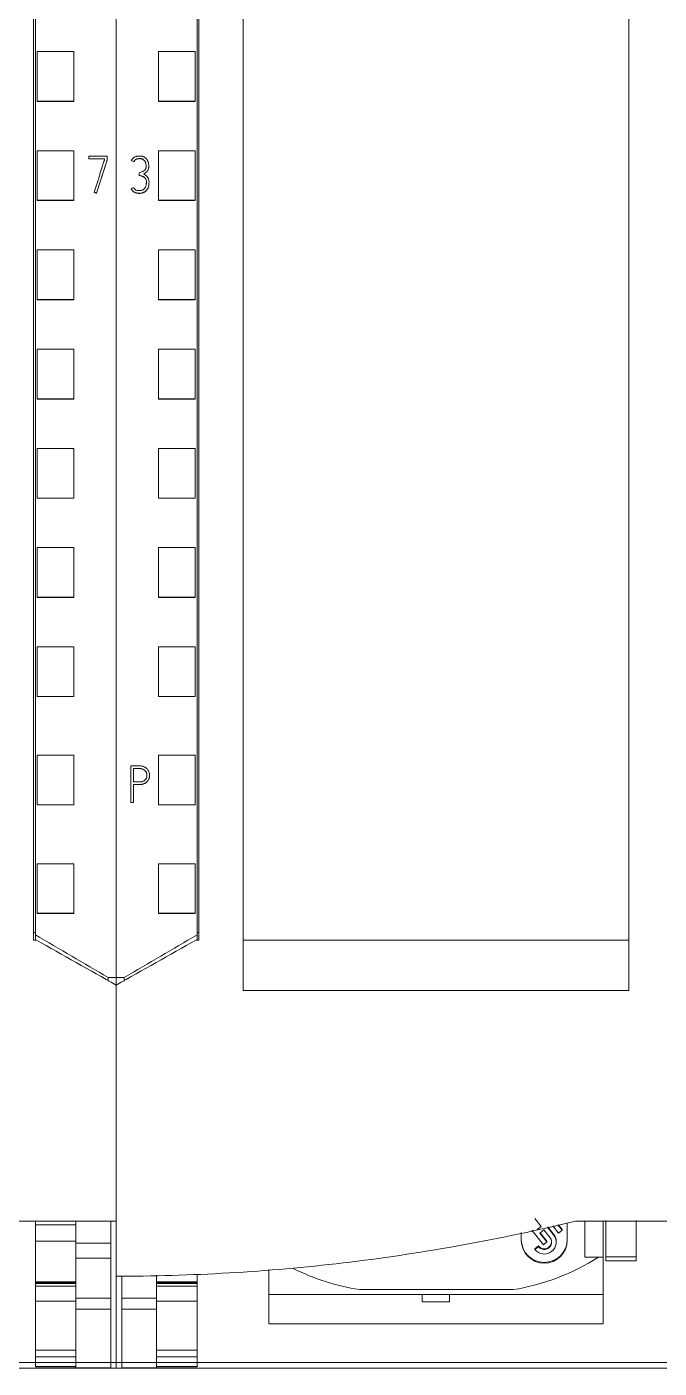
# Model space of a CAD drawing. Header units: millimetres. Extents: x 4137 to 6698, y 1400 to 3585.
# Drawn here: x 5245.8 to 5280.2, y 2940.8 to 3013.8 of the extents above; entities that cross this region are included whole.
import ezdxf

# ---------------------------------------------------------------- set-up
doc = ezdxf.new("R2010")
doc.units = ezdxf.units.MM
doc.layers.add('000-PI-Oprema', color=30, linetype='Continuous', lineweight=5)
doc.layers.add('004-PI-DIN Šina', color=3, linetype='Continuous')

msp = doc.modelspace()

# ---------------------------------------------------------------- linework, layer by layer
at = {"layer": '000-PI-Oprema', "color": 0, "linetype": 'ByBlock', "lineweight": 0}
for p, q in [((5250.648, 3075.465), (5250.648, 2962.047)), ((5250.648, 3075.465), (5250.648, 2962.047)), ((5246.248, 2964.37), (5246.248, 3073.185)), ((5255.048, 3073.185), (5255.048, 2964.37)), ((5246.348, 3009.751), (5246.348, 3012.452)), ((5246.348, 3012.452), (5248.348, 3012.452)), ((5248.348, 3009.751), (5248.348, 3012.452)), ((5252.948, 3009.751), (5252.948, 3012.452)), ((5254.948, 3012.452), (5252.948, 3012.452)), ((5254.948, 3009.751), (5254.948, 3012.452)), ((5246.348, 3009.751), (5248.348, 3009.751)), ((5246.348, 3009.734), (5246.348, 3009.751)), ((5246.348, 3009.734), (5248.348, 3009.734)), ((5248.348, 3009.734), (5248.348, 3009.751)), ((5252.948, 3009.734), (5252.948, 3009.751)), ((5254.948, 3009.751), (5252.948, 3009.751)), ((5254.948, 3009.734), (5252.948, 3009.734)), ((5254.948, 3009.734), (5254.948, 3009.751)), ((5246.348, 3004.349), (5246.348, 3007.05)), ((5246.348, 3007.05), (5248.348, 3007.05)), ((5248.348, 3004.349), (5248.348, 3007.05)), ((5252.948, 3004.349), (5252.948, 3007.05)), ((5254.948, 3007.05), (5252.948, 3007.05)), ((5254.948, 3004.349), (5254.948, 3007.05)), ((5249.151, 3006.607), (5249.151, 3006.748)), ((5249.151, 3006.748), (5250.15, 3006.748)), ((5249.151, 3006.607), (5249.151, 3006.6)), ((5250.011, 3006.607), (5249.151, 3006.607)), ((5249.151, 3006.6), (5250.011, 3006.6)), ((5250.011, 3006.568), (5250.011, 3006.607)), ((5250.15, 3006.748), (5250.15, 3006.546)), ((5250.15, 3006.546), (5250.15, 3006.539)), ((5252.415, 3006.194), (5252.415, 3006.2)), ((5251.894, 3005.847), (5251.894, 3005.841)), ((5251.902, 3005.709), (5251.902, 3005.703)), ((5252.432, 3005.341), (5252.432, 3005.347)), ((5249.448, 3004.783), (5249.448, 3004.777)), ((5249.581, 3004.739), (5249.581, 3004.733)), ((5246.348, 3004.334), (5246.348, 3004.349)), ((5246.348, 3004.349), (5248.348, 3004.349)), ((5246.348, 3004.334), (5248.348, 3004.334)), ((5248.348, 3004.334), (5248.348, 3004.349)), ((5252.948, 3004.334), (5252.948, 3004.349)), ((5254.948, 3004.349), (5252.948, 3004.349)), ((5254.948, 3004.334), (5252.948, 3004.334)), ((5254.948, 3004.334), (5254.948, 3004.349)), ((5246.348, 2998.947), (5246.348, 3001.649)), ((5246.348, 3001.649), (5248.348, 3001.649)), ((5248.348, 2998.947), (5248.348, 3001.649)), ((5252.948, 2998.947), (5252.948, 3001.649)), ((5254.948, 3001.649), (5252.948, 3001.649)), ((5254.948, 2998.947), (5254.948, 3001.649)), ((5246.348, 2998.934), (5246.348, 2998.947)), ((5246.348, 2998.947), (5248.348, 2998.947)), ((5246.348, 2998.934), (5248.348, 2998.934)), ((5248.348, 2998.934), (5248.348, 2998.947)), ((5252.948, 2998.934), (5252.948, 2998.947)), ((5254.948, 2998.947), (5252.948, 2998.947)), ((5254.948, 2998.934), (5252.948, 2998.934)), ((5254.948, 2998.934), (5254.948, 2998.947)), ((5246.348, 2993.546), (5246.348, 2996.247)), ((5246.348, 2996.247), (5248.348, 2996.247)), ((5248.348, 2993.546), (5248.348, 2996.247)), ((5252.948, 2993.546), (5252.948, 2996.247)), ((5254.948, 2996.247), (5252.948, 2996.247)), ((5254.948, 2993.546), (5254.948, 2996.247)), ((5246.348, 2993.534), (5246.348, 2993.546)), ((5246.348, 2993.546), (5248.348, 2993.546)), ((5246.348, 2993.534), (5248.348, 2993.534)), ((5248.348, 2993.534), (5248.348, 2993.546)), ((5252.948, 2993.534), (5252.948, 2993.546)), ((5254.948, 2993.546), (5252.948, 2993.546)), ((5254.948, 2993.534), (5252.948, 2993.534)), ((5254.948, 2993.534), (5254.948, 2993.546)), ((5246.348, 2988.144), (5246.348, 2990.845)), ((5246.348, 2990.845), (5248.348, 2990.845)), ((5248.348, 2988.144), (5248.348, 2990.845)), ((5252.948, 2988.144), (5252.948, 2990.845)), ((5254.948, 2990.845), (5252.948, 2990.845)), ((5254.948, 2988.144), (5254.948, 2990.845)), ((5246.348, 2988.135), (5246.348, 2988.144)), ((5246.348, 2988.144), (5248.348, 2988.144)), ((5246.348, 2988.135), (5248.348, 2988.135)), ((5248.348, 2988.135), (5248.348, 2988.144)), ((5252.948, 2988.135), (5252.948, 2988.144)), ((5254.948, 2988.144), (5252.948, 2988.144)), ((5254.948, 2988.135), (5252.948, 2988.135)), ((5254.948, 2988.135), (5254.948, 2988.144)), ((5246.348, 2982.743), (5246.348, 2985.444)), ((5246.348, 2985.444), (5248.348, 2985.444)), ((5248.348, 2982.743), (5248.348, 2985.444)), ((5252.948, 2982.743), (5252.948, 2985.444)), ((5254.948, 2985.444), (5252.948, 2985.444)), ((5254.948, 2982.743), (5254.948, 2985.444)), ((5246.348, 2982.735), (5246.348, 2982.743)), ((5246.348, 2982.743), (5248.348, 2982.743)), ((5246.348, 2982.735), (5248.348, 2982.735)), ((5248.348, 2982.735), (5248.348, 2982.743)), ((5252.948, 2982.735), (5252.948, 2982.743)), ((5254.948, 2982.743), (5252.948, 2982.743)), ((5254.948, 2982.735), (5252.948, 2982.735)), ((5254.948, 2982.735), (5254.948, 2982.743)), ((5246.348, 2977.341), (5246.348, 2980.042)), ((5246.348, 2980.042), (5248.348, 2980.042)), ((5248.348, 2977.341), (5248.348, 2980.042)), ((5252.948, 2977.341), (5252.948, 2980.042)), ((5254.948, 2980.042), (5252.948, 2980.042)), ((5254.948, 2977.341), (5254.948, 2980.042)), ((5246.348, 2977.341), (5248.348, 2977.341)), ((5246.348, 2977.335), (5246.348, 2977.341)), ((5246.348, 2977.335), (5248.348, 2977.335)), ((5248.348, 2977.335), (5248.348, 2977.341)), ((5254.948, 2977.341), (5252.948, 2977.341)), ((5252.948, 2977.335), (5252.948, 2977.341)), ((5254.948, 2977.335), (5252.948, 2977.335)), ((5254.948, 2977.335), (5254.948, 2977.341)), ((5246.348, 2971.439), (5246.348, 2974.14)), ((5246.348, 2974.14), (5248.348, 2974.14)), ((5248.348, 2971.439), (5248.348, 2974.14)), ((5252.948, 2971.439), (5252.948, 2974.14)), ((5254.948, 2974.14), (5252.948, 2974.14)), ((5254.948, 2971.439), (5254.948, 2974.14)), ((5251.437, 2973.566), (5251.437, 2971.565)), ((5251.579, 2972.689), (5251.579, 2973.425)), ((5251.579, 2971.565), (5251.579, 2972.547)), ((5252.464, 2973.038), (5252.464, 2973.044)), ((5246.348, 2971.439), (5248.348, 2971.439)), ((5246.348, 2971.435), (5246.348, 2971.439)), ((5246.348, 2971.435), (5248.348, 2971.435)), ((5248.348, 2971.435), (5248.348, 2971.439)), ((5251.437, 2971.565), (5251.579, 2971.565)), ((5252.948, 2971.435), (5252.948, 2971.439)), ((5254.948, 2971.439), (5252.948, 2971.439)), ((5254.948, 2971.435), (5252.948, 2971.435)), ((5254.948, 2971.435), (5254.948, 2971.439)), ((5246.348, 2965.538), (5246.348, 2968.238)), ((5246.348, 2968.238), (5248.348, 2968.238)), ((5248.348, 2965.538), (5248.348, 2968.238)), ((5252.948, 2965.538), (5252.948, 2968.238)), ((5254.948, 2968.238), (5252.948, 2968.238)), ((5254.948, 2965.538), (5254.948, 2968.238)), ((5246.348, 2965.538), (5248.348, 2965.538)), ((5246.348, 2965.535), (5246.348, 2965.538)), ((5246.348, 2965.535), (5248.348, 2965.535)), ((5248.348, 2965.535), (5248.348, 2965.538)), ((5252.948, 2965.535), (5252.948, 2965.538)), ((5254.948, 2965.538), (5252.948, 2965.538)), ((5254.948, 2965.535), (5252.948, 2965.535)), ((5254.948, 2965.535), (5254.948, 2965.538)), ((5246.148, 2964.499), (5246.248, 2964.499)), ((5255.148, 2964.499), (5255.048, 2964.499)), ((5246.148, 2964.084), (5246.298, 2964.084)), ((5246.248, 2964.084), (5246.248, 2964.37)), ((5254.998, 2964.084), (5255.148, 2964.084)), ((5255.048, 2964.37), (5255.048, 2964.084)), ((5278.548, 2964.081), (5257.548, 2964.081)), ((5250.208, 2962.047), (5250.208, 2961.844)), ((5250.648, 2962.047), (5250.208, 2962.047)), ((5250.648, 2962.047), (5250.648, 2961.671)), ((5250.648, 2962.047), (5250.648, 2961.677)), ((5251.088, 2962.047), (5250.648, 2962.047)), ((5251.088, 2961.844), (5251.088, 2962.047)), ((5278.548, 2961.334), (5257.548, 2961.334)), ((5240.848, 2948.785), (5250.648, 2948.785)), ((5246.248, 2948.585), (5246.248, 2948.785)), ((5246.248, 2947.686), (5246.248, 2948.585)), ((5246.248, 2948.585), (5248.448, 2948.585)), ((5248.448, 2947.583), (5248.448, 2948.785)), ((5250.348, 2947.583), (5250.348, 2948.785)), ((5250.648, 2948.704), (5250.648, 2940.785)), ((5273.436, 2948.925), (5273.772, 2948.499)), ((5273.772, 2948.499), (5273.556, 2948.331)), ((5274.459, 2948.03), (5274.123, 2948.456)), ((5274.459, 2948.069), (5274.142, 2948.471)), ((5274.418, 2948.524), (5274.724, 2948.135)), ((5274.921, 2948.288), (5274.689, 2948.581)), ((5274.921, 2948.327), (5274.716, 2948.587)), ((5275.198, 2947.734), (5275.198, 2948.689)), ((5275.648, 2948.785), (5285.448, 2948.785)), ((5276.148, 2948.785), (5276.148, 2946.825)), ((5277.148, 2946.825), (5277.148, 2948.785)), ((5246.248, 2945.486), (5246.248, 2947.686)), ((5246.248, 2947.686), (5248.448, 2947.686)), ((5272.698, 2948.159), (5272.698, 2947.734)), ((5273.278, 2948.282), (5273.898, 2947.495)), ((5273.71, 2948.136), (5273.926, 2948.303)), ((5274.095, 2947.648), (5273.71, 2948.136)), ((5274.095, 2947.687), (5273.729, 2948.151)), ((5273.898, 2947.495), (5274.095, 2947.648)), ((5273.926, 2948.303), (5274.262, 2947.877)), ((5274.095, 2947.687), (5274.095, 2947.648)), ((5274.459, 2948.069), (5274.459, 2948.03)), ((5274.597, 2947.634), (5274.597, 2947.673)), ((5274.724, 2948.135), (5274.921, 2948.288)), ((5274.921, 2948.327), (5274.921, 2948.288)), ((5248.448, 2946.767), (5248.448, 2947.583)), ((5248.448, 2947.583), (5250.348, 2947.583)), ((5250.348, 2946.767), (5250.348, 2947.583)), ((5273.633, 2947.429), (5273.436, 2947.277)), ((5273.633, 2947.39), (5273.436, 2947.237)), ((5273.436, 2947.277), (5273.436, 2947.237)), ((5273.633, 2947.429), (5273.633, 2947.39)), ((5248.448, 2946.767), (5248.448, 2944.58)), ((5248.448, 2946.767), (5250.348, 2946.767)), ((5250.348, 2946.767), (5250.348, 2944.58)), ((5276.148, 2946.825), (5276.148, 2946.824)), ((5276.148, 2946.825), (5277.148, 2946.825)), ((5276.148, 2946.824), (5276.896, 2946.824)), ((5276.896, 2946.824), (5277.148, 2946.824)), ((5277.148, 2946.824), (5277.148, 2946.825)), ((5277.148, 2944.785), (5277.148, 2946.824)), ((5277.298, 2946.618), (5277.298, 2946.835)), ((5277.298, 2946.835), (5278.948, 2946.835)), ((5277.298, 2946.618), (5278.948, 2946.618)), ((5278.948, 2946.618), (5278.948, 2946.835)), ((5246.248, 2945.486), (5248.448, 2945.486)), ((5246.248, 2945.449), (5246.248, 2945.456)), ((5248.448, 2945.456), (5246.248, 2945.456)), ((5246.248, 2945.385), (5246.248, 2945.449)), ((5246.248, 2945.449), (5248.448, 2945.449)), ((5250.949, 2945.785), (5250.648, 2945.785)), ((5250.648, 2945.703), (5250.648, 2940.785)), ((5250.948, 2945.773), (5250.948, 2944.58)), ((5252.848, 2945.834), (5252.848, 2944.58)), ((5252.848, 2945.486), (5255.048, 2945.486)), ((5255.048, 2945.456), (5252.848, 2945.456)), ((5255.048, 2945.449), (5252.848, 2945.449)), ((5255.048, 2945.486), (5255.048, 2945.851)), ((5255.048, 2945.449), (5255.048, 2945.456)), ((5255.048, 2945.385), (5255.048, 2945.449)), ((5258.948, 2944.785), (5258.948, 2946.149)), ((5246.248, 2945.385), (5246.248, 2945.248)), ((5246.248, 2945.385), (5248.448, 2945.385)), ((5246.248, 2945.248), (5246.248, 2944.423)), ((5246.248, 2945.248), (5248.448, 2945.248)), ((5255.048, 2945.385), (5252.848, 2945.385)), ((5255.048, 2945.248), (5252.848, 2945.248)), ((5255.048, 2945.385), (5255.048, 2945.248)), ((5255.048, 2945.248), (5255.048, 2944.423)), ((5258.948, 2943.185), (5258.948, 2944.785)), ((5258.948, 2944.785), (5277.148, 2944.785)), ((5263.892, 2945.052), (5272.247, 2945.052)), ((5267.298, 2944.785), (5267.298, 2944.381)), ((5268.798, 2944.785), (5268.798, 2944.381)), ((5277.148, 2943.185), (5277.148, 2944.785)), ((5246.248, 2944.423), (5246.248, 2941.758)), ((5246.248, 2944.423), (5248.448, 2944.423)), ((5248.448, 2943.993), (5248.448, 2944.58)), ((5248.448, 2944.58), (5250.348, 2944.58)), ((5248.448, 2943.993), (5250.348, 2943.993)), ((5250.348, 2943.993), (5250.348, 2944.58)), ((5250.948, 2943.993), (5250.948, 2944.58)), ((5252.848, 2944.58), (5250.948, 2944.58)), ((5252.848, 2943.993), (5250.948, 2943.993)), ((5252.848, 2943.993), (5252.848, 2944.58)), ((5255.048, 2944.423), (5252.848, 2944.423)), ((5255.048, 2944.423), (5255.048, 2941.758)), ((5267.298, 2944.381), (5268.798, 2944.381)), ((5258.948, 2943.185), (5277.148, 2943.185)), ((5246.248, 2941.758), (5246.248, 2941.391)), ((5246.248, 2941.758), (5248.448, 2941.758)), ((5246.248, 2941.391), (5246.248, 2940.861)), ((5246.248, 2941.391), (5248.448, 2941.391)), ((5248.448, 2941.391), (5248.448, 2940.861)), ((5255.048, 2941.758), (5252.848, 2941.758)), ((5252.848, 2941.391), (5252.848, 2940.861)), ((5255.048, 2941.391), (5252.848, 2941.391)), ((5255.048, 2941.758), (5255.048, 2941.391)), ((5255.048, 2941.391), (5255.048, 2940.861)), ((5249.048, 2940.785), (5217.789, 2940.785)), ((5246.248, 2940.86), (5246.248, 2940.861)), ((5246.248, 2940.861), (5248.448, 2940.861)), ((5246.248, 2940.86), (5248.448, 2940.86)), ((5248.448, 2940.797), (5250.348, 2940.797)), ((5248.448, 2940.796), (5250.348, 2940.796)), ((5250.648, 2940.785), (5249.048, 2940.785)), ((5252.589, 2940.785), (5250.648, 2940.785)), ((5252.848, 2940.797), (5250.948, 2940.797)), ((5250.948, 2940.796), (5252.848, 2940.796)), ((5283.848, 2940.785), (5252.589, 2940.785)), ((5255.048, 2940.861), (5252.848, 2940.861)), ((5252.848, 2940.86), (5255.048, 2940.86)), ((5255.048, 2940.86), (5255.048, 2940.861))]:
    msp.add_line(p, q, dxfattribs=at)
at = {"layer": '000-PI-Oprema', "color": 0, "linetype": 'ByBlock', "lineweight": 0, "ltscale": 0.25}
for p, q in [((5251.469, 3006.512), (5251.597, 3006.442)), ((5251.469, 3004.986), (5251.597, 3005.044))]:
    msp.add_line(p, q, dxfattribs=at)
at = {"layer": '000-PI-Oprema', "color": 7, "linetype": 'Continuous', "lineweight": 13}
for centre, major_axis, ratio, start_param, end_param in [((5253.683, 2955.573), (314.603, 1002.18), 0.017762, 1.525489, 1.527294), ((5253.681, 2955.637), (314.393, 1001.508), 0.017752, 1.525522, 1.527328)]:
    msp.add_ellipse(centre, major_axis=major_axis, ratio=ratio, start_param=start_param, end_param=end_param, dxfattribs=at)
at = {"layer": '000-PI-Oprema', "color": 0, "linetype": 'ByBlock', "lineweight": 0}
for centre, major_axis, start_param, end_param in [((5273.948, 2947.773), (1.25, 0), 3.141593, 6.283185), ((5273.948, 2947.734), (1.25, 0), 3.141593, 6.283185), ((5273.948, 2947.634), (0.649, 0), 3.804818, 6.94641), ((5273.948, 2947.634), (-0.399, 0), 0.663225, 3.804818), ((5273.948, 2947.673), (-0.399, 0), 0.663225, 3.092069), ((5273.948, 2947.673), (0.649, 0), 6.283142, 6.94641), ((5265.714, 2956.789), (11.977, 0), 4.241192, 4.559632), ((5270.31, 2956.929), (12.135, 0), 4.872685, 5.28613)]:
    msp.add_ellipse(centre, major_axis=major_axis, ratio=0.991445, start_param=start_param, end_param=end_param, dxfattribs=at)
for points, knots in [([(5246.148, 2964.084), (5246.148, 2967.425), (5246.148, 2975.39), (5246.148, 2988.029), (5246.148, 3003.516), (5246.148, 3017.81), (5246.148, 3032.02), (5246.148, 3046.587), (5246.148, 3060.757), (5246.148, 3070.326), (5246.148, 3073.37)], [0, 0, 0, 0, 0.091483, 0.21812, 0.346206, 0.515858, 0.610111, 0.736264, 0.916066, 1, 1, 1, 1]), ([(5255.148, 3073.37), (5255.148, 3070.326), (5255.148, 3060.757), (5255.148, 3046.587), (5255.148, 3032.02), (5255.148, 3017.81), (5255.148, 3003.516), (5255.148, 2988.029), (5255.148, 2975.39), (5255.148, 2967.425), (5255.148, 2964.084)], [0, 0, 0, 0, 0.083934, 0.263736, 0.389889, 0.484142, 0.653794, 0.78188, 0.908517, 1, 1, 1, 1]), ([(5257.548, 3070.305), (5257.548, 3068.282), (5257.548, 3059.733), (5257.548, 3046.587), (5257.548, 3032.02), (5257.548, 3017.81), (5257.548, 3003.516), (5257.548, 2988.029), (5257.548, 2975.271), (5257.548, 2966.39), (5257.548, 2962.132), (5257.548, 2961.334)], [0, 0, 0, 0, 0.055935, 0.236292, 0.362833, 0.457376, 0.627551, 0.756032, 0.883059, 0.978086, 1, 1, 1, 1]), ([(5278.548, 3070.305), (5278.548, 3068.282), (5278.548, 3059.733), (5278.548, 3046.587), (5278.548, 3032.02), (5278.548, 3017.81), (5278.548, 3003.516), (5278.548, 2988.029), (5278.548, 2975.271), (5278.548, 2966.39), (5278.548, 2962.132), (5278.548, 2961.334)], [0, 0, 0, 0, 0.055935, 0.236292, 0.362833, 0.457376, 0.627551, 0.756032, 0.883059, 0.978086, 1, 1, 1, 1]), ([(5251.469, 3006.512), (5251.478, 3006.531), (5251.497, 3006.566), (5251.522, 3006.598), (5251.542, 3006.621), (5251.549, 3006.628), (5251.564, 3006.642), (5251.572, 3006.649), (5251.595, 3006.668), (5251.611, 3006.68), (5251.637, 3006.696), (5251.646, 3006.701), (5251.664, 3006.71), (5251.673, 3006.714), (5251.701, 3006.727), (5251.72, 3006.734), (5251.749, 3006.742), (5251.759, 3006.745), (5251.778, 3006.749), (5251.788, 3006.751), (5251.818, 3006.756), (5251.858, 3006.761), (5251.898, 3006.762), (5251.939, 3006.761), (5251.959, 3006.761), (5251.999, 3006.757), (5252.019, 3006.754), (5252.059, 3006.746), (5252.078, 3006.742), (5252.117, 3006.729), (5252.135, 3006.722), (5252.163, 3006.709), (5252.172, 3006.704), (5252.19, 3006.694), (5252.198, 3006.689), (5252.223, 3006.672), (5252.239, 3006.66), (5252.261, 3006.64), (5252.268, 3006.633), (5252.282, 3006.618), (5252.289, 3006.61), (5252.308, 3006.587), (5252.32, 3006.57), (5252.341, 3006.536), (5252.35, 3006.518), (5252.375, 3006.463), (5252.387, 3006.424), (5252.4, 3006.366), (5252.404, 3006.346), (5252.41, 3006.306), (5252.412, 3006.286), (5252.414, 3006.246), (5252.415, 3006.226), (5252.415, 3006.186), (5252.415, 3006.166), (5252.412, 3006.125), (5252.41, 3006.105), (5252.402, 3006.065), (5252.396, 3006.046), (5252.381, 3006.009), (5252.373, 3005.991), (5252.357, 3005.964), (5252.352, 3005.956), (5252.34, 3005.939), (5252.334, 3005.931), (5252.314, 3005.908), (5252.3, 3005.894), (5252.278, 3005.874), (5252.27, 3005.867), (5252.254, 3005.855), (5252.245, 3005.849), (5252.22, 3005.833), (5252.203, 3005.822), (5252.168, 3005.802), (5252.15, 3005.793), (5252.132, 3005.784)], [0, 0, 0, 0, 0.03125, 0.0625, 0.0625, 0.078125, 0.078125, 0.09375, 0.09375, 0.125, 0.125, 0.140625, 0.140625, 0.15625, 0.15625, 0.1875, 0.1875, 0.203125, 0.203125, 0.21875, 0.21875, 0.25, 0.28125, 0.28125, 0.3125, 0.3125, 0.34375, 0.34375, 0.375, 0.375, 0.40625, 0.40625, 0.421875, 0.421875, 0.4375, 0.4375, 0.46875, 0.46875, 0.484375, 0.484375, 0.5, 0.5, 0.53125, 0.53125, 0.5625, 0.5625, 0.625, 0.625, 0.65625, 0.65625, 0.6875, 0.6875, 0.71875, 0.71875, 0.75, 0.75, 0.78125, 0.78125, 0.8125, 0.8125, 0.84375, 0.84375, 0.859375, 0.859375, 0.875, 0.875, 0.90625, 0.90625, 0.921875, 0.921875, 0.9375, 0.9375, 0.96875, 0.96875, 1, 1, 1, 1]), ([(5249.448, 3004.783), (5249.495, 3004.932), (5249.542, 3005.081), (5249.612, 3005.304), (5249.635, 3005.378), (5249.682, 3005.527), (5249.705, 3005.602), (5249.74, 3005.713), (5249.752, 3005.75), (5249.775, 3005.825), (5249.787, 3005.862), (5249.822, 3005.973), (5249.845, 3006.048), (5249.892, 3006.197), (5249.916, 3006.271), (5249.951, 3006.382), (5249.963, 3006.42), (5249.98, 3006.475), (5249.986, 3006.494), (5249.996, 3006.522), (5249.999, 3006.531), (5250.005, 3006.549), (5250.008, 3006.559), (5250.011, 3006.568)], [0, 0, 0, 0, 0.25, 0.25, 0.375, 0.375, 0.5, 0.5, 0.5625, 0.5625, 0.625, 0.625, 0.75, 0.75, 0.875, 0.875, 0.9375, 0.9375, 0.96875, 0.96875, 0.984375, 0.984375, 1, 1, 1, 1]), ([(5251.894, 3005.847), (5251.925, 3005.857), (5251.957, 3005.866), (5252.02, 3005.886), (5252.051, 3005.896), (5252.096, 3005.916), (5252.111, 3005.924), (5252.14, 3005.941), (5252.153, 3005.95), (5252.173, 3005.965), (5252.179, 3005.971), (5252.191, 3005.982), (5252.197, 3005.988), (5252.213, 3006.007), (5252.224, 3006.019), (5252.237, 3006.04), (5252.241, 3006.047), (5252.249, 3006.062), (5252.252, 3006.07), (5252.261, 3006.093), (5252.265, 3006.109), (5252.271, 3006.141), (5252.273, 3006.158), (5252.274, 3006.191), (5252.274, 3006.207), (5252.273, 3006.257), (5252.271, 3006.289), (5252.263, 3006.338), (5252.26, 3006.354), (5252.253, 3006.378), (5252.251, 3006.386), (5252.246, 3006.402), (5252.243, 3006.41), (5252.234, 3006.433), (5252.227, 3006.448), (5252.21, 3006.477), (5252.201, 3006.491), (5252.181, 3006.517), (5252.17, 3006.53), (5252.152, 3006.547), (5252.146, 3006.552), (5252.133, 3006.562), (5252.126, 3006.567), (5252.105, 3006.581), (5252.09, 3006.589), (5252.06, 3006.601), (5252.044, 3006.607), (5252.011, 3006.615), (5251.995, 3006.617), (5251.962, 3006.621), (5251.946, 3006.623), (5251.912, 3006.623), (5251.896, 3006.623), (5251.862, 3006.621), (5251.846, 3006.619), (5251.813, 3006.614), (5251.797, 3006.611), (5251.773, 3006.603), (5251.765, 3006.601), (5251.75, 3006.595), (5251.742, 3006.592), (5251.727, 3006.585), (5251.719, 3006.581), (5251.705, 3006.572), (5251.698, 3006.568), (5251.678, 3006.553), (5251.665, 3006.542), (5251.642, 3006.518), (5251.632, 3006.506), (5251.613, 3006.478), (5251.605, 3006.464), (5251.597, 3006.449)], [0, 0, 0, 0, 0.0625, 0.0625, 0.125, 0.125, 0.15625, 0.15625, 0.1875, 0.1875, 0.203125, 0.203125, 0.21875, 0.21875, 0.25, 0.25, 0.265625, 0.265625, 0.28125, 0.28125, 0.3125, 0.3125, 0.34375, 0.34375, 0.375, 0.375, 0.4375, 0.4375, 0.46875, 0.46875, 0.484375, 0.484375, 0.5, 0.5, 0.53125, 0.53125, 0.5625, 0.5625, 0.59375, 0.59375, 0.609375, 0.609375, 0.625, 0.625, 0.65625, 0.65625, 0.6875, 0.6875, 0.71875, 0.71875, 0.75, 0.75, 0.78125, 0.78125, 0.8125, 0.8125, 0.84375, 0.84375, 0.859375, 0.859375, 0.875, 0.875, 0.890625, 0.890625, 0.90625, 0.90625, 0.9375, 0.9375, 0.96875, 0.96875, 1, 1, 1, 1]), ([(5251.597, 3006.442), (5251.604, 3006.457), (5251.613, 3006.472), (5251.631, 3006.499), (5251.641, 3006.511), (5251.659, 3006.529), (5251.665, 3006.535), (5251.677, 3006.546), (5251.684, 3006.551), (5251.697, 3006.561), (5251.704, 3006.565), (5251.718, 3006.574), (5251.725, 3006.578), (5251.748, 3006.588), (5251.763, 3006.594), (5251.795, 3006.604), (5251.811, 3006.607), (5251.844, 3006.613), (5251.86, 3006.615), (5251.893, 3006.617), (5251.91, 3006.617), (5251.96, 3006.616), (5251.992, 3006.613), (5252.033, 3006.603), (5252.041, 3006.601), (5252.057, 3006.596), (5252.065, 3006.593), (5252.088, 3006.584), (5252.102, 3006.576), (5252.124, 3006.563), (5252.13, 3006.558), (5252.143, 3006.548), (5252.15, 3006.543), (5252.168, 3006.526), (5252.179, 3006.513), (5252.194, 3006.494), (5252.199, 3006.487), (5252.209, 3006.473), (5252.222, 3006.452), (5252.232, 3006.43), (5252.245, 3006.399), (5252.25, 3006.383), (5252.259, 3006.354), (5252.262, 3006.34), (5252.264, 3006.326)], [0, 0, 0, 0, 0.055989, 0.055989, 0.111979, 0.111979, 0.139974, 0.139974, 0.167968, 0.167968, 0.195963, 0.195963, 0.223958, 0.223958, 0.279947, 0.279947, 0.335937, 0.335937, 0.391926, 0.391926, 0.447916, 0.447916, 0.559895, 0.559895, 0.587889, 0.587889, 0.615884, 0.615884, 0.671874, 0.671874, 0.699868, 0.699868, 0.727863, 0.727863, 0.783853, 0.783853, 0.811847, 0.811847, 0.839842, 0.895832, 0.895832, 0.951821, 0.951821, 1, 1, 1, 1]), ([(5252.41, 3006.104), (5252.411, 3006.115), (5252.413, 3006.126), (5252.415, 3006.156), (5252.415, 3006.175), (5252.415, 3006.193)], [0, 0, 0, 0, 0.372922, 0.372922, 1, 1, 1, 1]), ([(5252.132, 3005.784), (5252.151, 3005.774), (5252.17, 3005.764), (5252.206, 3005.743), (5252.224, 3005.732), (5252.259, 3005.709), (5252.276, 3005.697), (5252.301, 3005.677), (5252.309, 3005.669), (5252.324, 3005.655), (5252.331, 3005.647), (5252.351, 3005.623), (5252.364, 3005.606), (5252.38, 3005.579), (5252.385, 3005.569), (5252.394, 3005.55), (5252.398, 3005.541), (5252.41, 3005.511), (5252.416, 3005.491), (5252.423, 3005.46), (5252.425, 3005.45), (5252.428, 3005.429), (5252.429, 3005.418), (5252.432, 3005.387), (5252.432, 3005.366), (5252.432, 3005.324), (5252.431, 3005.303), (5252.429, 3005.261), (5252.427, 3005.24), (5252.421, 3005.199), (5252.418, 3005.178), (5252.405, 3005.116), (5252.394, 3005.076), (5252.374, 3005.028), (5252.37, 3005.018), (5252.361, 3004.999), (5252.356, 3004.99), (5252.341, 3004.962), (5252.33, 3004.944), (5252.305, 3004.91), (5252.292, 3004.894), (5252.27, 3004.871), (5252.262, 3004.863), (5252.247, 3004.849), (5252.238, 3004.842), (5252.213, 3004.823), (5252.196, 3004.811), (5252.169, 3004.796), (5252.159, 3004.791), (5252.14, 3004.782), (5252.13, 3004.778), (5252.081, 3004.758), (5252.04, 3004.748), (5251.978, 3004.738), (5251.957, 3004.736), (5251.914, 3004.734), (5251.893, 3004.733), (5251.851, 3004.734), (5251.83, 3004.735), (5251.799, 3004.739), (5251.788, 3004.74), (5251.767, 3004.744), (5251.757, 3004.746), (5251.726, 3004.753), (5251.706, 3004.76), (5251.676, 3004.771), (5251.667, 3004.776), (5251.648, 3004.785), (5251.638, 3004.79), (5251.611, 3004.806), (5251.593, 3004.818), (5251.569, 3004.838), (5251.561, 3004.845), (5251.547, 3004.861), (5251.54, 3004.869), (5251.52, 3004.894), (5251.509, 3004.911), (5251.488, 3004.948), (5251.478, 3004.966), (5251.469, 3004.986)], [0, 0, 0, 0, 0.03125, 0.03125, 0.0625, 0.0625, 0.09375, 0.09375, 0.109375, 0.109375, 0.125, 0.125, 0.15625, 0.15625, 0.171875, 0.171875, 0.1875, 0.1875, 0.21875, 0.21875, 0.234375, 0.234375, 0.25, 0.25, 0.28125, 0.28125, 0.3125, 0.3125, 0.34375, 0.34375, 0.375, 0.375, 0.4375, 0.4375, 0.453125, 0.453125, 0.46875, 0.46875, 0.5, 0.5, 0.53125, 0.53125, 0.546875, 0.546875, 0.5625, 0.5625, 0.59375, 0.59375, 0.609375, 0.609375, 0.625, 0.625, 0.6875, 0.6875, 0.71875, 0.71875, 0.75, 0.75, 0.78125, 0.78125, 0.796875, 0.796875, 0.8125, 0.8125, 0.84375, 0.84375, 0.859375, 0.859375, 0.875, 0.875, 0.90625, 0.90625, 0.921875, 0.921875, 0.9375, 0.9375, 0.96875, 0.96875, 1, 1, 1, 1]), ([(5251.597, 3005.044), (5251.604, 3005.028), (5251.612, 3005.013), (5251.63, 3004.983), (5251.64, 3004.97), (5251.658, 3004.95), (5251.664, 3004.944), (5251.678, 3004.933), (5251.684, 3004.928), (5251.699, 3004.918), (5251.706, 3004.914), (5251.722, 3004.905), (5251.73, 3004.902), (5251.754, 3004.892), (5251.77, 3004.888), (5251.804, 3004.881), (5251.822, 3004.878), (5251.856, 3004.875), (5251.873, 3004.875), (5251.908, 3004.875), (5251.925, 3004.876), (5251.959, 3004.878), (5251.976, 3004.881), (5252.002, 3004.886), (5252.01, 3004.887), (5252.027, 3004.892), (5252.036, 3004.894), (5252.06, 3004.902), (5252.076, 3004.908), (5252.1, 3004.92), (5252.107, 3004.924), (5252.122, 3004.933), (5252.13, 3004.938), (5252.15, 3004.953), (5252.163, 3004.964), (5252.187, 3004.989), (5252.198, 3005.003), (5252.218, 3005.032), (5252.226, 3005.047), (5252.241, 3005.078), (5252.248, 3005.094), (5252.265, 3005.144), (5252.272, 3005.177), (5252.281, 3005.228), (5252.284, 3005.245), (5252.287, 3005.28), (5252.289, 3005.297), (5252.291, 3005.331), (5252.291, 3005.349), (5252.29, 3005.374), (5252.29, 3005.383), (5252.289, 3005.4), (5252.288, 3005.409), (5252.284, 3005.435), (5252.28, 3005.452), (5252.271, 3005.476), (5252.268, 3005.484), (5252.261, 3005.5), (5252.257, 3005.507), (5252.243, 3005.53), (5252.233, 3005.544), (5252.211, 3005.57), (5252.199, 3005.583), (5252.173, 3005.605), (5252.159, 3005.616), (5252.13, 3005.634), (5252.115, 3005.643), (5252.084, 3005.658), (5252.068, 3005.665), (5252.036, 3005.676), (5252.019, 3005.681), (5251.97, 3005.695), (5251.936, 3005.703), (5251.902, 3005.709)], [0, 0, 0, 0, 0.03125, 0.03125, 0.0625, 0.0625, 0.078125, 0.078125, 0.09375, 0.09375, 0.109375, 0.109375, 0.125, 0.125, 0.15625, 0.15625, 0.1875, 0.1875, 0.21875, 0.21875, 0.25, 0.25, 0.28125, 0.28125, 0.296875, 0.296875, 0.3125, 0.3125, 0.34375, 0.34375, 0.359375, 0.359375, 0.375, 0.375, 0.40625, 0.40625, 0.4375, 0.4375, 0.46875, 0.46875, 0.5, 0.5, 0.5625, 0.5625, 0.59375, 0.59375, 0.625, 0.625, 0.65625, 0.65625, 0.671875, 0.671875, 0.6875, 0.6875, 0.71875, 0.71875, 0.734375, 0.734375, 0.75, 0.75, 0.78125, 0.78125, 0.8125, 0.8125, 0.84375, 0.84375, 0.875, 0.875, 0.90625, 0.90625, 0.9375, 0.9375, 1, 1, 1, 1]), ([(5251.902, 3005.703), (5251.936, 3005.697), (5251.97, 3005.689), (5252.019, 3005.675), (5252.035, 3005.67), (5252.068, 3005.658), (5252.084, 3005.652), (5252.107, 3005.64), (5252.115, 3005.636), (5252.13, 3005.628), (5252.137, 3005.623), (5252.159, 3005.609), (5252.173, 3005.599), (5252.193, 3005.582), (5252.199, 3005.576), (5252.211, 3005.564), (5252.217, 3005.557), (5252.233, 3005.537), (5252.243, 3005.523), (5252.257, 3005.501), (5252.261, 3005.493), (5252.264, 3005.485), (5252.265, 3005.485), (5252.265, 3005.484)], [0, 0, 0, 0, 0.234549, 0.234549, 0.351824, 0.351824, 0.469098, 0.469098, 0.527735, 0.527735, 0.586373, 0.586373, 0.703647, 0.703647, 0.762285, 0.762285, 0.820922, 0.820922, 0.938196, 0.938196, 0.996834, 0.996834, 1, 1, 1, 1]), ([(5251.469, 3004.98), (5251.478, 3004.96), (5251.488, 3004.941), (5251.509, 3004.905), (5251.52, 3004.887), (5251.54, 3004.862), (5251.547, 3004.854), (5251.561, 3004.839), (5251.569, 3004.832), (5251.593, 3004.812), (5251.61, 3004.8), (5251.638, 3004.784), (5251.647, 3004.779), (5251.666, 3004.77), (5251.676, 3004.765), (5251.705, 3004.754), (5251.725, 3004.747), (5251.766, 3004.737), (5251.787, 3004.734), (5251.829, 3004.729), (5251.85, 3004.728), (5251.891, 3004.727), (5251.912, 3004.727), (5251.954, 3004.73), (5251.975, 3004.732), (5252.007, 3004.736), (5252.017, 3004.738), (5252.038, 3004.742), (5252.048, 3004.745), (5252.078, 3004.752), (5252.098, 3004.759), (5252.128, 3004.77), (5252.137, 3004.774), (5252.157, 3004.783), (5252.166, 3004.788), (5252.194, 3004.804), (5252.211, 3004.815), (5252.244, 3004.841), (5252.26, 3004.854), (5252.289, 3004.885), (5252.303, 3004.901), (5252.328, 3004.935), (5252.339, 3004.952), (5252.355, 3004.98), (5252.36, 3004.989), (5252.369, 3005.008), (5252.373, 3005.018), (5252.393, 3005.067), (5252.405, 3005.107), (5252.417, 3005.168), (5252.421, 3005.189), (5252.426, 3005.231), (5252.428, 3005.252), (5252.43, 3005.276), (5252.43, 3005.279), (5252.43, 3005.282)], [0, 0, 0, 0, 0.045144, 0.045144, 0.090287, 0.090287, 0.112859, 0.112859, 0.135431, 0.135431, 0.180575, 0.180575, 0.203147, 0.203147, 0.225718, 0.225718, 0.270862, 0.270862, 0.316006, 0.316006, 0.361149, 0.361149, 0.406293, 0.406293, 0.451437, 0.451437, 0.474009, 0.474009, 0.49658, 0.49658, 0.541724, 0.541724, 0.564296, 0.564296, 0.586868, 0.586868, 0.632011, 0.632011, 0.677155, 0.677155, 0.722299, 0.722299, 0.767442, 0.767442, 0.790014, 0.790014, 0.812586, 0.812586, 0.902873, 0.902873, 0.948017, 0.948017, 0.993161, 0.993161, 1, 1, 1, 1]), ([(5251.579, 2972.547), (5251.631, 2972.547), (5251.682, 2972.548), (5251.785, 2972.547), (5251.837, 2972.546), (5251.915, 2972.548), (5251.94, 2972.549), (5251.979, 2972.552), (5251.992, 2972.554), (5252.018, 2972.557), (5252.03, 2972.559), (5252.069, 2972.566), (5252.094, 2972.572), (5252.143, 2972.588), (5252.167, 2972.598), (5252.202, 2972.615), (5252.213, 2972.621), (5252.236, 2972.634), (5252.247, 2972.641), (5252.278, 2972.663), (5252.298, 2972.68), (5252.326, 2972.707), (5252.335, 2972.716), (5252.353, 2972.735), (5252.361, 2972.745), (5252.384, 2972.776), (5252.398, 2972.798), (5252.416, 2972.832), (5252.422, 2972.844), (5252.432, 2972.868), (5252.436, 2972.88), (5252.448, 2972.917), (5252.454, 2972.942), (5252.46, 2972.981), (5252.462, 2972.994), (5252.463, 2973.019), (5252.464, 2973.033), (5252.464, 2973.071), (5252.462, 2973.097), (5252.456, 2973.135), (5252.453, 2973.148), (5252.448, 2973.174), (5252.444, 2973.186), (5252.433, 2973.223), (5252.423, 2973.247), (5252.406, 2973.282), (5252.4, 2973.294), (5252.387, 2973.316), (5252.38, 2973.327), (5252.358, 2973.359), (5252.326, 2973.399), (5252.287, 2973.434), (5252.256, 2973.458), (5252.246, 2973.465), (5252.224, 2973.479), (5252.213, 2973.486), (5252.179, 2973.505), (5252.156, 2973.515), (5252.119, 2973.529), (5252.107, 2973.533), (5252.082, 2973.54), (5252.069, 2973.543), (5252.006, 2973.558), (5251.955, 2973.563), (5251.878, 2973.567), (5251.852, 2973.568), (5251.8, 2973.568), (5251.748, 2973.568), (5251.696, 2973.567), (5251.645, 2973.566), (5251.567, 2973.566), (5251.489, 2973.566), (5251.437, 2973.566)], [0, 0, 0, 0, 0.0625, 0.0625, 0.125, 0.125, 0.15625, 0.15625, 0.171875, 0.171875, 0.1875, 0.1875, 0.21875, 0.21875, 0.25, 0.25, 0.265625, 0.265625, 0.28125, 0.28125, 0.3125, 0.3125, 0.328125, 0.328125, 0.34375, 0.34375, 0.375, 0.375, 0.390625, 0.390625, 0.40625, 0.40625, 0.4375, 0.4375, 0.453125, 0.453125, 0.46875, 0.46875, 0.5, 0.5, 0.515625, 0.515625, 0.53125, 0.53125, 0.5625, 0.5625, 0.578125, 0.578125, 0.59375, 0.59375, 0.625, 0.65625, 0.65625, 0.671875, 0.671875, 0.6875, 0.6875, 0.71875, 0.71875, 0.734375, 0.734375, 0.75, 0.75, 0.8125, 0.8125, 0.84375, 0.84375, 0.875, 0.90625, 0.90625, 0.9375, 1, 1, 1, 1]), ([(5251.579, 2973.425), (5251.618, 2973.425), (5251.656, 2973.424), (5251.715, 2973.424), (5251.734, 2973.425), (5251.773, 2973.425), (5251.831, 2973.427), (5251.889, 2973.428), (5251.967, 2973.422), (5252.005, 2973.416), (5252.053, 2973.401), (5252.062, 2973.398), (5252.081, 2973.391), (5252.09, 2973.388), (5252.117, 2973.375), (5252.135, 2973.366), (5252.16, 2973.35), (5252.168, 2973.344), (5252.184, 2973.332), (5252.192, 2973.326), (5252.214, 2973.306), (5252.228, 2973.292), (5252.247, 2973.269), (5252.253, 2973.261), (5252.264, 2973.245), (5252.269, 2973.236), (5252.284, 2973.21), (5252.293, 2973.192), (5252.303, 2973.165), (5252.306, 2973.155), (5252.311, 2973.136), (5252.314, 2973.126), (5252.319, 2973.097), (5252.322, 2973.077), (5252.322, 2973.047), (5252.322, 2973.037), (5252.321, 2973.017), (5252.321, 2973.007), (5252.317, 2972.978), (5252.313, 2972.958), (5252.304, 2972.93), (5252.3, 2972.921), (5252.293, 2972.902), (5252.289, 2972.893), (5252.275, 2972.867), (5252.264, 2972.85), (5252.245, 2972.827), (5252.239, 2972.82), (5252.225, 2972.805), (5252.218, 2972.798), (5252.195, 2972.779), (5252.179, 2972.767), (5252.154, 2972.751), (5252.145, 2972.746), (5252.128, 2972.736), (5252.119, 2972.732), (5252.091, 2972.72), (5252.073, 2972.713), (5252.044, 2972.705), (5252.034, 2972.703), (5252.015, 2972.699), (5252.005, 2972.697), (5251.975, 2972.693), (5251.955, 2972.691), (5251.916, 2972.689), (5251.896, 2972.689), (5251.856, 2972.688), (5251.817, 2972.688), (5251.777, 2972.689), (5251.737, 2972.689), (5251.718, 2972.689), (5251.658, 2972.689), (5251.619, 2972.689), (5251.579, 2972.689)], [0, 0, 0, 0, 0.0625, 0.0625, 0.09375, 0.09375, 0.125, 0.1875, 0.1875, 0.25, 0.25, 0.265625, 0.265625, 0.28125, 0.28125, 0.3125, 0.3125, 0.328125, 0.328125, 0.34375, 0.34375, 0.375, 0.375, 0.390625, 0.390625, 0.40625, 0.40625, 0.4375, 0.4375, 0.453125, 0.453125, 0.46875, 0.46875, 0.5, 0.5, 0.515625, 0.515625, 0.53125, 0.53125, 0.5625, 0.5625, 0.578125, 0.578125, 0.59375, 0.59375, 0.625, 0.625, 0.640625, 0.640625, 0.65625, 0.65625, 0.6875, 0.6875, 0.703125, 0.703125, 0.71875, 0.71875, 0.75, 0.75, 0.765625, 0.765625, 0.78125, 0.78125, 0.8125, 0.8125, 0.84375, 0.84375, 0.875, 0.90625, 0.90625, 0.9375, 0.9375, 1, 1, 1, 1]), ([(5252.322, 2973.039), (5252.322, 2973.042), (5252.322, 2973.044), (5252.322, 2973.056), (5252.321, 2973.066), (5252.319, 2973.086), (5252.318, 2973.096), (5252.313, 2973.125), (5252.308, 2973.144), (5252.294, 2973.182), (5252.286, 2973.2), (5252.267, 2973.235), (5252.256, 2973.251), (5252.231, 2973.282), (5252.217, 2973.296), (5252.188, 2973.323), (5252.173, 2973.335), (5252.139, 2973.357), (5252.122, 2973.367), (5252.086, 2973.384), (5252.067, 2973.391), (5252.039, 2973.399), (5252.029, 2973.402), (5252.01, 2973.407), (5252, 2973.409), (5251.971, 2973.414), (5251.952, 2973.417), (5251.893, 2973.422), (5251.854, 2973.421), (5251.795, 2973.42), (5251.775, 2973.419), (5251.736, 2973.418), (5251.716, 2973.418), (5251.657, 2973.418), (5251.618, 2973.419), (5251.579, 2973.419)], [0, 0, 0, 0, 0.007629, 0.007629, 0.03864, 0.03864, 0.069652, 0.069652, 0.131675, 0.131675, 0.193698, 0.193698, 0.255722, 0.255722, 0.317745, 0.317745, 0.379768, 0.379768, 0.441791, 0.441791, 0.503814, 0.503814, 0.534826, 0.534826, 0.565838, 0.565838, 0.627861, 0.627861, 0.751907, 0.751907, 0.81393, 0.81393, 0.875954, 0.875954, 1, 1, 1, 1]), ([(5252.464, 2973.038), (5252.464, 2973.013), (5252.462, 2972.988), (5252.456, 2972.95), (5252.454, 2972.938), (5252.448, 2972.912), (5252.445, 2972.9), (5252.433, 2972.862), (5252.423, 2972.839), (5252.399, 2972.793), (5252.385, 2972.771), (5252.361, 2972.74), (5252.353, 2972.73), (5252.336, 2972.71), (5252.309, 2972.682), (5252.279, 2972.658), (5252.247, 2972.635), (5252.236, 2972.628), (5252.214, 2972.615), (5252.202, 2972.609), (5252.168, 2972.592), (5252.144, 2972.582), (5252.107, 2972.57), (5252.094, 2972.566), (5252.069, 2972.56), (5252.056, 2972.557), (5251.993, 2972.546), (5251.941, 2972.542), (5251.838, 2972.54), (5251.786, 2972.541), (5251.683, 2972.542), (5251.631, 2972.541), (5251.579, 2972.541)], [0, 0, 0, 0, 0.06514, 0.06514, 0.098528, 0.098528, 0.131915, 0.131915, 0.198691, 0.198691, 0.265467, 0.265467, 0.298855, 0.298855, 0.332243, 0.399018, 0.399018, 0.432406, 0.432406, 0.465794, 0.465794, 0.53257, 0.53257, 0.565958, 0.565958, 0.599346, 0.599346, 0.732897, 0.732897, 0.866449, 0.866449, 1, 1, 1, 1]), ([(5250.648, 2961.634), (5250.648, 2960.125), (5250.648, 2956.875), (5250.648, 2952.592), (5250.648, 2949.818), (5250.648, 2948.785)], [0, 0, 0, 0, 0.352188, 0.75882, 1, 1, 1, 1]), ([(5250.648, 2961.634), (5250.648, 2960.125), (5250.648, 2956.875), (5250.648, 2951.592), (5250.648, 2947.818), (5250.648, 2945.785)], [0, 0, 0, 0, 0.285532, 0.615204, 1, 1, 1, 1]), ([(5250.949, 2945.785), (5253.036, 2945.791), (5255.117, 2945.859), (5259.263, 2946.116), (5261.328, 2946.305), (5265.445, 2946.805), (5267.496, 2947.116), (5271.583, 2947.859), (5273.619, 2948.291), (5275.648, 2948.785)], [0, 0, 0, 0, 0.25, 0.25, 0.5, 0.5, 0.75, 0.75, 1, 1, 1, 1]), ([(5277.298, 2948.813), (5277.298, 2948.771), (5277.298, 2948.188), (5277.298, 2947.522), (5277.298, 2946.835)], [0, 0, 0, 0, 0.072727, 1, 1, 1, 1]), ([(5278.948, 2948.813), (5278.948, 2948.771), (5278.948, 2948.188), (5278.948, 2947.522), (5278.948, 2946.835)], [0, 0, 0, 0, 0.072727, 1, 1, 1, 1]), ([(5248.448, 2941.391), (5248.448, 2941.625), (5248.448, 2942.303), (5248.448, 2943.323), (5248.448, 2943.993)], [0, 0, 0, 0, 0.445928, 1, 1, 1, 1]), ([(5252.848, 2941.391), (5252.848, 2941.625), (5252.848, 2942.303), (5252.848, 2943.323), (5252.848, 2943.993)], [0, 0, 0, 0, 0.445928, 1, 1, 1, 1])]:
    msp.add_open_spline(points, degree=3, knots=knots, dxfattribs=at)
for points, weights in [([(5251.902, 3005.709), (5251.898, 3005.778), (5251.894, 3005.847)], [0.500000009599, 0.499999990401, 0.500000009599]), ([(5251.894, 3005.841), (5251.898, 3005.772), (5251.902, 3005.703)], [0.499999969803, 0.500000030197, 0.499999969803]), ([(5249.581, 3004.739), (5249.515, 3004.761), (5249.448, 3004.783)], [0.499999640066, 0.500000359934, 0.499999640066]), ([(5249.448, 3004.777), (5249.515, 3004.755), (5249.581, 3004.733)], [0.499999909071, 0.500000090929, 0.499999909071])]:
    msp.add_rational_spline(points, weights, degree=2, dxfattribs=at)
for points in [[(5246.248, 2964.37), (5247.567, 2963.595), (5248.887, 2962.821), (5250.208, 2962.047)], [(5250.648, 2961.634), (5249.198, 2962.451), (5247.748, 2963.268), (5246.298, 2964.084)], [(5254.998, 2964.084), (5253.548, 2963.268), (5252.098, 2962.451), (5250.648, 2961.634)], [(5251.088, 2962.047), (5252.408, 2962.821), (5253.728, 2963.595), (5255.048, 2964.37)], [(5248.448, 2948.694), (5248.448, 2948.716), (5248.448, 2948.74), (5248.448, 2948.766)], [(5250.348, 2940.797), (5250.348, 2940.837), (5250.348, 2941.128), (5250.348, 2942.193), (5250.348, 2943.323), (5250.348, 2943.993)], [(5250.948, 2940.797), (5250.948, 2940.837), (5250.948, 2941.128), (5250.948, 2942.193), (5250.948, 2943.323), (5250.948, 2943.993)], [(5248.448, 2940.797), (5248.448, 2940.809), (5248.448, 2940.83), (5248.448, 2940.861)], [(5252.848, 2940.797), (5252.848, 2940.809), (5252.848, 2940.83), (5252.848, 2940.861)]]:
    msp.add_open_spline(points, degree=3, dxfattribs=at)
at = {"layer": '004-PI-DIN Šina', "color": 0, "linetype": 'ByBlock', "lineweight": 0}
for p, q in [((5579.048, 2941.078), (5096.448, 2941.078)), ((5579.048, 2940.778), (5096.448, 2940.778))]:
    msp.add_line(p, q, dxfattribs=at)

doc.saveas('drawing.dxf')
